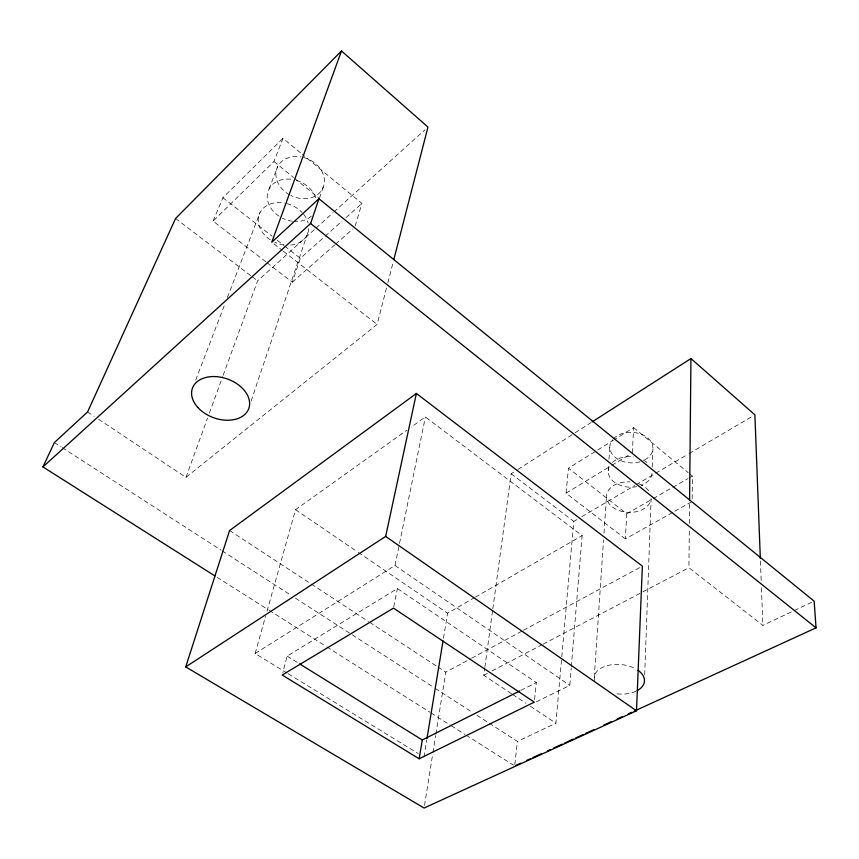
<?xml version="1.0" encoding="UTF-8"?>
<svg xmlns="http://www.w3.org/2000/svg" width="859" height="859" viewBox="0 0 859 859"><rect width="100%" height="100%" fill="white"/><g stroke="black" fill="none" stroke-linecap="round" stroke-linejoin="round"><path stroke-width="0.64" stroke-dasharray="4.29 3.22" d="M689.262 473.524L692.354 476.079L692.15 501.495L673.735 511.824M811.755 602.277L762.867 625.384L688.929 567.692L689.305 528.822M689.358 523.453L689.562 502.01M644.69 674.82L651.09 498.789A22.345 15.237 3 0 1 627.435 512.318A22.345 15.237 3 0 1 606.529 495.632A22.345 15.237 3 0 1 630.001 481.942M652.249 467.081L652.904 449.085M632.342 452.886L633.631 427.632L614.529 439.518M672.586 512.469L625.406 538.915L626.726 513.789L568.454 468.176L613.401 440.216M594.267 677.375L603.544 539.892M603.995 533.224L606.518 495.847M608.204 470.711L608.644 464.322M608.988 459.211L609.847 446.433M536.317 701.814L569.796 685.364L571.224 667.98M571.332 666.648L582.101 535.608L425.398 416.959L411.203 427.084M489.222 723.235L517.386 741.414L555.891 723.214L573.78 521.402L577.237 519.362M625.406 538.915L566.06 493.173L568.454 468.176M534.588 699.537L536.327 682.594L397.395 588.565L287.121 656.126L282.847 672.511M514.809 764.66L517.386 741.414M511.513 693.718L483.778 675.292L484.68 668.656M484.863 667.336L492.604 610.319M492.787 608.999L511.159 473.76L516.774 470.163M424.518 805.398L432.732 753.955M432.947 752.634L435.674 735.487M435.889 734.177L445.789 672.178L470.507 658.842M423.927 757.047L426.751 739.889M443.469 638.269L447.603 613.197L474.265 597.81M393.744 606.819L397.395 588.565M287.067 673.091L255.134 653.495L395 565.501L425.398 416.959M98.635 419.31L185.952 477.346L377.122 324.401L386.486 288.055M387.828 282.858L393.175 262.092M255.134 653.495L265.592 616.257M267.042 611.125L295.539 509.677L406.844 430.198M355.164 226.014L361.897 203.433L302.432 154.384M266.945 262.65L292.307 282.192L300.339 258.301L324.165 237.063M251.161 400.917L308.478 230.727M319.451 198.15L324.133 184.234M185.952 477.346L207.534 418.161M209.371 413.115L222.696 376.596M223.147 375.34L257.582 280.882L315.038 229.02M195.702 380.043L224.983 303.785M227.388 297.536L260.03 212.517M269.05 189.034L277.715 166.474M265.893 261.834L213.053 221.107L273.924 161.524L282.955 138.31L301.412 153.536M213.053 221.107L222.921 197.71L282.955 138.31M316.037 228.118L332.873 212.925M333.861 212.023L425.001 129.763M325.153 236.182L342.032 221.139M346.005 217.595L361.897 203.433M292.307 282.192L334.634 244.987M335.644 244.096L352.781 229.031M517.902 469.443L574.091 433.451M575.208 432.721L590.938 422.649M566.06 493.173L610.631 466.083M611.769 465.385L630.055 454.271M581.854 516.646L634.919 485.432M636.079 484.755L654.537 473.9M655.685 473.212L687.984 454.218M689.143 453.541L753.74 415.531M475.424 597.145L582.101 535.608M626.726 513.789L652.056 499.229M653.205 498.564L671.631 487.987M672.78 487.321L687.748 478.721M688.897 478.066L692.354 476.079M471.688 658.209L522.304 630.903M523.475 630.27L642.371 566.145M483.778 675.292L487.332 673.424M492.078 670.933L541.889 644.819M543.071 644.196L688.929 567.692M520.887 690.368L536.327 682.594M288.205 673.789L418.226 753.547M287.121 656.126L298.481 663.18M217.155 577.355L268.062 609.622M269.189 610.341L325.754 646.193M326.882 646.913L429.822 712.165M430.96 712.884L450.191 725.082M451.319 725.791L464.891 734.402M466.029 735.111L513.542 765.229M54.364 442.568L61.129 446.938M62.256 447.657L221.096 550.179M222.223 550.909L290.943 595.266M295.453 598.175L434.02 687.608M435.148 688.338L472.321 712.326M476.831 715.236L488.095 722.505M229.6 530.529L310.249 583.368M311.366 584.099L368.5 621.529M369.617 622.27L436.823 666.305M437.95 667.035L445.789 672.178M87.575 411.966L94.211 416.379M512.619 694.459L525.933 703.306M530.368 706.259L555.891 723.214M295.539 509.677L357.247 551.682M358.353 552.434L447.603 613.197M395 565.501L569.796 685.364M175.569 218.487L251.193 276.018M252.267 276.823L257.582 280.882M511.159 473.76L573.78 521.402M273.892 243.859L282.31 250.431M283.373 251.257L377.122 324.401M222.921 197.71L272.088 236.193M277.317 240.284L283.599 245.202M284.64 246.018L300.339 258.301M273.924 161.524L293.617 177.534M294.658 178.382L318.506 197.763M633.631 427.632L688.231 472.675M760.43 561.024L761.235 582.477M761.439 587.835L762.867 625.384M613.229 438.96A21.572 15.269 2.5 0 1 646.473 437.006A21.572 15.269 2.5 0 1 643.38 460.542M639.955 461.798A21.572 15.269 2.5 0 1 615.431 457.525A21.572 15.269 2.5 0 1 612.499 439.808M652.013 473.502A21.947 15.258 2.8 0 1 641.125 485.421M636.712 486.666A21.947 15.258 2.8 0 1 614.604 482.339A21.947 15.258 2.8 0 1 609.203 466.813M612.446 462.443A21.947 15.258 2.8 0 1 633.609 456.945M643.391 460.102A21.947 15.258 2.8 0 1 649.114 464.762M639.064 483.885A22.345 15.237 3 0 1 649.952 492.83M311.355 216.124A25.555 20.251 23.9 0 1 295.002 221.461M292.447 221.235A25.555 20.251 23.9 0 1 282.461 218.175M279.046 216.189A25.555 20.251 23.9 0 1 268.083 191.299A25.555 20.251 23.9 0 1 291.48 179.306M296.484 180.39A25.555 20.251 23.9 0 1 315.854 198.225M308.725 228.58A26.071 20.337 23.2 0 1 290.503 245.105M284.071 244.955A26.071 20.337 23.2 0 1 274.88 242.324M270.37 239.844A26.071 20.337 23.2 0 1 259.311 214.116A26.071 20.337 23.2 0 1 284.64 203.089M286.863 203.594A26.071 20.337 23.2 0 1 302.014 212.42M303.721 214.374A26.071 20.337 23.2 0 1 308.134 223.018M303.614 157.519A25.051 20.154 24.6 0 1 323.542 186.51A25.051 20.154 24.6 0 1 290.718 195.422M289.58 194.821A25.051 20.154 24.6 0 1 276.598 169.234A25.051 20.154 24.6 0 1 301.058 156.95M636.025 691.205A25.179 14.775 4.6 0 1 614.196 693.46M594.879 681.241A25.179 14.775 4.6 0 1 606.701 665.789A25.179 14.775 4.6 0 1 636.261 669.161"/><path stroke-width="1.29" d="M689.573 500.668L690.947 358.568L592.066 421.93M636.508 710.79L642.371 566.145L416.39 393.465L229.6 530.529L185.716 666.917L424.099 808.04L636.508 710.79L385.659 536.413L416.39 393.465M426.966 738.568L443.04 640.911M419.149 758.776L534.319 702.147L393.486 608.118L282.192 675.034L419.149 758.776L422.295 739.975L519.706 690.958M393.841 259.493L427.965 127.078L341.495 50.96L175.569 218.487L87.575 411.966L54.364 442.568L42.95 466.92L214.9 575.927M42.95 466.92L310.604 223.512L318.947 198.74L814.139 601.15L816.05 627.843L634.243 711.155M341.495 50.96L271.777 242.217L318.947 198.74M185.716 666.917L385.659 536.413M515.894 765.39L520.769 763.157M526.868 760.355L530.529 758.68M532.967 757.563L541.514 753.654M547.612 750.852L550.05 749.735M553.711 748.06L562.258 744.141M564.696 743.024L573.232 739.116M575.68 737.999L583.003 734.638M585.441 733.522L593.977 729.602M603.737 725.136L611.06 721.775M617.159 718.983L622.045 716.75M628.144 713.947L631.805 712.272M299.608 663.878L422.295 739.975M310.604 223.512L816.05 627.843M690.947 358.568L754.9 414.854L760.322 558.339M638.13 670.374A25.179 14.775 4.6 0 1 637.206 690.604M197.881 407.52A29.958 20.562 19.8 0 0 247.617 411.021A29.958 20.562 19.8 0 0 216.318 376.639A29.958 20.562 19.8 0 0 197.881 407.52"/></g></svg>
